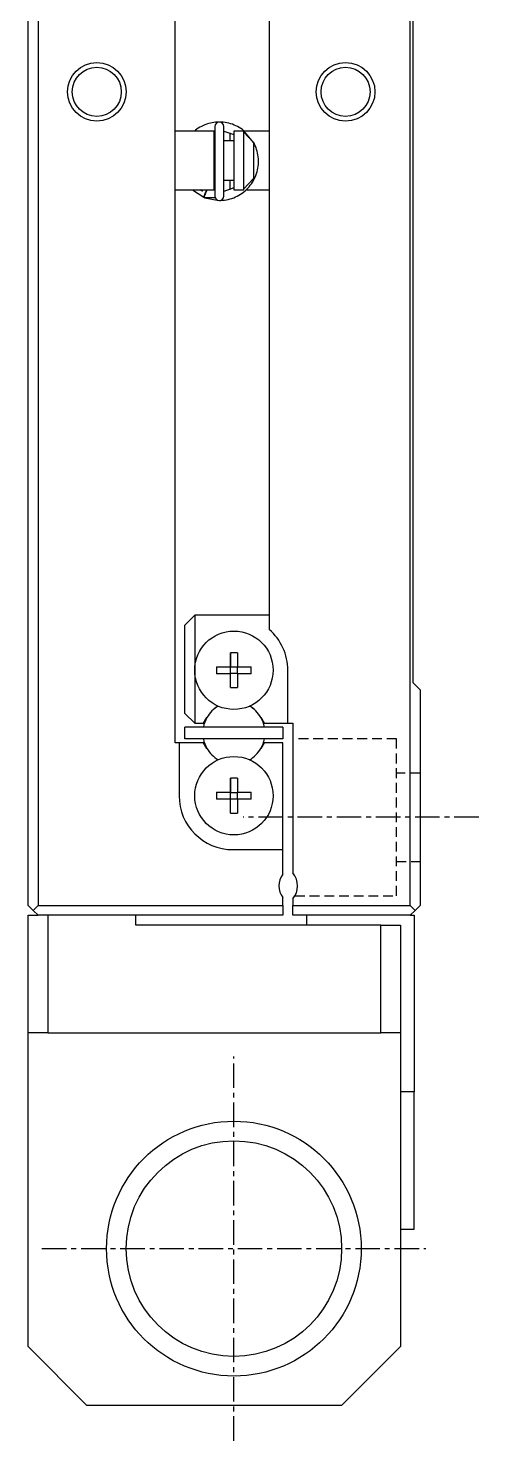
# Model space of a CAD drawing. Extents: x 1584 to 1890, y 19 to 245.
# Drawn here: x 1867.1 to 1890.1, y 100.4 to 172.4 of the extents above; entities that cross this region are included whole.
import ezdxf

# ---------------------------------------------------------------- set-up
doc = ezdxf.new("R2010")
doc.units = 0
doc.linetypes.add('CENTER', pattern=[2, 1.25, -0.25, 0.25, -0.25])
doc.linetypes.add('DASHED', pattern=[0.75, 0.5, -0.25])
doc.layers.get('0').update_dxf_attribs({"linetype": 'CONTINUOUS'})
doc.layers.add('CENTER', color=1, linetype='CENTER')

msp = doc.modelspace()

# ---------------------------------------------------------------- linework, layer by layer
at = {"color": 7, "linetype": 'CONTINUOUS'}
for p, q in [((1867.076, 127.704), (1867.076, 226.704)), ((1867.576, 226.704), (1867.576, 127.704)), ((1886.576, 127.704), (1886.576, 226.704)), ((1874.576, 136.004), (1874.576, 218.404)), ((1886.726, 139.054), (1886.726, 215.354)), ((1879.376, 187.629), (1879.376, 166.779)), ((1876.576, 167.204), (1874.576, 167.204)), ((1876.089, 167.52), (1876.053, 167.506)), ((1876.053, 167.506), (1876.054, 167.505)), ((1876.09, 167.52), (1876.089, 167.52)), ((1876.092, 167.521), (1876.09, 167.52)), ((1876.093, 167.521), (1876.092, 167.521)), ((1876.095, 167.522), (1876.093, 167.521)), ((1876.096, 167.522), (1876.095, 167.522)), ((1876.097, 167.523), (1876.096, 167.522)), ((1876.099, 167.523), (1876.097, 167.523)), ((1876.101, 167.524), (1876.099, 167.523)), ((1876.102, 167.525), (1876.101, 167.524)), ((1876.104, 167.525), (1876.102, 167.525)), ((1876.105, 167.526), (1876.104, 167.525)), ((1876.107, 167.526), (1876.105, 167.526)), ((1876.108, 167.527), (1876.107, 167.526)), ((1876.576, 164.204), (1876.576, 167.204)), ((1876.576, 167.193), (1876.606, 167.198)), ((1876.606, 167.438), (1876.606, 163.888)), ((1877.056, 163.888), (1877.056, 167.438)), ((1877.056, 167.197), (1877.576, 167.023)), ((1878.076, 167.204), (1877.576, 167.204)), ((1877.576, 167.204), (1877.576, 164.204)), ((1878.076, 167.15), (1878.076, 167.204)), ((1878.076, 167.15), (1878.576, 166.621)), ((1878.076, 164.259), (1878.076, 167.15)), ((1878.583, 166.626), (1878.085, 167.22)), ((1879.376, 167.204), (1878.103, 167.204)), ((1876.576, 166.963), (1876.606, 166.837)), ((1876.606, 166.704), (1876.576, 166.704)), ((1877.576, 166.704), (1877.056, 166.704)), ((1877.376, 167.115), (1877.376, 166.704)), ((1878.576, 166.621), (1878.576, 164.788)), ((1878.588, 166.617), (1878.583, 166.626)), ((1879.376, 166.779), (1879.376, 164.629)), ((1876.576, 164.704), (1876.606, 164.704)), ((1876.606, 164.489), (1876.576, 164.364)), ((1877.056, 164.704), (1877.576, 164.704)), ((1877.576, 164.304), (1877.056, 164.129)), ((1877.376, 164.704), (1877.376, 164.204)), ((1878.576, 164.788), (1878.076, 164.259)), ((1878.076, 164.204), (1878.076, 164.259)), ((1879.376, 164.629), (1879.376, 141.784)), ((1874.576, 164.204), (1876.576, 164.204)), ((1875.465, 164.204), (1876.043, 163.826)), ((1875.796, 164.204), (1875.825, 164.19)), ((1875.97, 164.115), (1875.878, 164.201)), ((1876.043, 163.826), (1876.098, 163.803)), ((1876.045, 163.825), (1876.129, 164.078)), ((1876.053, 163.821), (1876.616, 163.822)), ((1876.098, 163.803), (1876.81, 163.664)), ((1876.129, 164.078), (1876.192, 164.204)), ((1877.576, 164.204), (1878.076, 164.204)), ((1878.197, 164.204), (1879.376, 164.204)), ((1875.076, 142.004), (1875.576, 142.504)), ((1875.076, 137.504), (1875.076, 142.004)), ((1879.376, 142.504), (1875.576, 142.504)), ((1875.576, 142.504), (1875.576, 139.704)), ((1877.396, 140.591), (1877.396, 139.884)), ((1877.396, 139.884), (1877.396, 140.591)), ((1877.756, 140.591), (1877.756, 139.884)), ((1876.689, 139.884), (1877.396, 139.884)), ((1877.406, 139.874), (1877.396, 139.884)), ((1877.406, 139.535), (1877.406, 139.874)), ((1877.406, 139.874), (1877.745, 139.874)), ((1877.745, 139.874), (1877.756, 139.884)), ((1877.745, 139.874), (1877.745, 139.535)), ((1877.756, 139.884), (1878.462, 139.884)), ((1875.576, 139.704), (1875.576, 137.004)), ((1877.396, 139.524), (1876.689, 139.524)), ((1877.406, 139.535), (1877.396, 139.524)), ((1877.396, 138.818), (1877.396, 139.524)), ((1877.396, 138.818), (1877.396, 139.524)), ((1877.745, 139.535), (1877.406, 139.535)), ((1877.745, 139.535), (1877.756, 139.524)), ((1878.462, 139.524), (1877.756, 139.524)), ((1877.756, 139.524), (1877.756, 138.818)), ((1880.326, 137.004), (1880.326, 139.704)), ((1887.076, 138.704), (1886.726, 139.054)), ((1887.076, 138.704), (1887.076, 127.704)), ((1875.576, 137.004), (1875.076, 137.504)), ((1875.576, 137.004), (1876.031, 137.004)), ((1876.031, 137.004), (1876.201, 137.298)), ((1878.951, 137.298), (1879.12, 137.004)), ((1879.12, 137.004), (1880.326, 137.004)), ((1880.326, 137.004), (1880.576, 137.004)), ((1880.576, 137.004), (1880.576, 129.366)), ((1880.076, 136.804), (1875.076, 136.804)), ((1875.076, 136.204), (1875.076, 136.804)), ((1880.076, 136.204), (1875.076, 136.204)), ((1880.076, 136.804), (1880.076, 136.204)), ((1874.776, 136.004), (1874.576, 136.004)), ((1876.031, 136.004), (1874.776, 136.004)), ((1874.776, 136.004), (1874.776, 133.304)), ((1876.201, 135.711), (1876.031, 136.004)), ((1879.12, 136.004), (1878.951, 135.711)), ((1880.076, 136.004), (1879.12, 136.004)), ((1880.076, 130.554), (1880.076, 136.004)), ((1877.396, 134.191), (1877.396, 133.484)), ((1877.396, 133.484), (1877.396, 134.191)), ((1877.756, 134.191), (1877.756, 133.484)), ((1876.689, 133.484), (1877.396, 133.484)), ((1877.406, 133.474), (1877.396, 133.484)), ((1877.406, 133.135), (1877.406, 133.474)), ((1877.406, 133.474), (1877.745, 133.474)), ((1877.745, 133.474), (1877.756, 133.484)), ((1877.745, 133.474), (1877.745, 133.135)), ((1877.756, 133.484), (1878.462, 133.484)), ((1877.396, 133.124), (1876.689, 133.124)), ((1877.406, 133.135), (1877.396, 133.124)), ((1877.396, 132.418), (1877.396, 133.124)), ((1877.396, 132.418), (1877.396, 133.124)), ((1877.745, 133.135), (1877.406, 133.135)), ((1877.745, 133.135), (1877.756, 133.124)), ((1878.462, 133.124), (1877.756, 133.124)), ((1877.756, 133.124), (1877.756, 132.418)), ((1877.526, 130.554), (1880.076, 130.554)), ((1880.076, 129.304), (1880.076, 130.554)), ((1867.076, 127.704), (1867.326, 127.454)), ((1867.326, 127.454), (1867.576, 127.704)), ((1867.576, 127.704), (1880.076, 127.704)), ((1880.076, 127.704), (1880.076, 128.104)), ((1880.076, 127.704), (1880.076, 127.204)), ((1880.576, 128.043), (1880.576, 127.704)), ((1880.576, 127.204), (1880.576, 127.704)), ((1880.576, 127.704), (1886.576, 127.704)), ((1886.576, 127.704), (1886.826, 127.454)), ((1886.826, 127.454), (1887.076, 127.704)), ((1867.076, 127.204), (1867.576, 127.204)), ((1867.076, 121.204), (1867.076, 127.204)), ((1867.576, 127.204), (1867.326, 127.454)), ((1880.076, 127.204), (1867.576, 127.204)), ((1868.076, 127.204), (1868.076, 121.204)), ((1872.576, 126.704), (1872.576, 127.204)), ((1886.576, 127.204), (1880.576, 127.204)), ((1881.276, 127.204), (1881.276, 126.704)), ((1886.826, 127.454), (1886.576, 127.204)), ((1886.576, 127.204), (1886.776, 127.204)), ((1886.776, 127.204), (1886.776, 118.204)), ((1885.076, 126.704), (1872.576, 126.704)), ((1885.076, 126.704), (1886.076, 126.704)), ((1885.076, 121.204), (1885.076, 126.704)), ((1886.076, 126.704), (1886.076, 121.204)), ((1867.076, 105.204), (1867.076, 121.204)), ((1868.076, 121.204), (1867.076, 121.204)), ((1868.076, 121.204), (1885.076, 121.204)), ((1886.076, 121.204), (1885.076, 121.204)), ((1886.076, 121.204), (1886.076, 105.204)), ((1886.776, 118.204), (1886.076, 118.204)), ((1886.776, 111.204), (1886.776, 118.204)), ((1886.076, 111.204), (1886.776, 111.204)), ((1867.076, 105.204), (1870.076, 102.204)), ((1883.076, 102.204), (1886.076, 105.204)), ((1883.076, 102.204), (1870.076, 102.204))]:
    msp.add_line(p, q, dxfattribs=at)
at = {"color": 3, "linetype": 'DASHED'}
for p, q in [((1885.876, 136.204), (1880.576, 136.204)), ((1885.876, 128.204), (1885.876, 136.204)), ((1887.076, 134.454), (1885.876, 134.454)), ((1885.876, 129.954), (1887.076, 129.954)), ((1880.692, 128.204), (1885.876, 128.204))]:
    msp.add_line(p, q, dxfattribs=at)
at = {"color": 7, "linetype": 'CONTINUOUS'}
for points in [[(1876.805, 167.662), (1876.739, 167.661), (1876.643, 167.654), (1876.556, 167.644), (1876.471, 167.63), (1876.386, 167.612), (1876.302, 167.591), (1876.22, 167.567), (1876.141, 167.54), (1876.064, 167.509), (1875.989, 167.476), (1875.916, 167.441), (1875.835, 167.397), (1875.758, 167.35), (1875.683, 167.3), (1875.611, 167.248), (1875.557, 167.205)], [(1878.085, 167.22), (1878.013, 167.276), (1877.933, 167.331), (1877.851, 167.382), (1877.767, 167.43), (1877.68, 167.473), (1877.592, 167.512), (1877.501, 167.547), (1877.409, 167.577), (1877.316, 167.603), (1877.221, 167.624), (1877.126, 167.64), (1877.029, 167.652), (1876.933, 167.66), (1876.856, 167.662)], [(1876.857, 163.664), (1876.906, 163.666), (1877.003, 163.671), (1877.099, 163.682), (1877.195, 163.697), (1877.289, 163.717), (1877.383, 163.742), (1877.475, 163.771), (1877.566, 163.805), (1877.656, 163.842), (1877.743, 163.884), (1877.828, 163.931), (1877.911, 163.981), (1877.991, 164.035), (1878.069, 164.093), (1878.143, 164.155), (1878.215, 164.22), (1878.283, 164.289), (1878.348, 164.361), (1878.409, 164.436), (1878.466, 164.514), (1878.52, 164.595), (1878.57, 164.678), (1878.616, 164.763), (1878.658, 164.851), (1878.695, 164.94), (1878.728, 165.031), (1878.756, 165.124), (1878.78, 165.218), (1878.799, 165.313), (1878.814, 165.408), (1878.824, 165.505), (1878.829, 165.601), (1878.83, 165.698), (1878.826, 165.795), (1878.817, 165.892), (1878.804, 165.987), (1878.786, 166.083), (1878.763, 166.177), (1878.736, 166.27), (1878.704, 166.361), (1878.668, 166.451), (1878.628, 166.539), (1878.588, 166.617)]]:
    msp.add_lwpolyline(points, dxfattribs=at)
for points in [[(1876.05, 167.506, 0), (1876.05, 167.506, 0), (1876.05, 167.506, 0), (1876.05, 167.506, 0), (1876.05, 167.506, 0), (1876.05, 167.506, 0), (1876.05, 167.506, 0), (1876.05, 167.506, 0), (1876.05, 167.506, 0), (1876.05, 167.506, 0), (1876.05, 167.506, 0), (1876.05, 167.506, 0), (1876.05, 167.506, 0), (1876.05, 167.506, 0), (1876.05, 167.506, 0), (1876.05, 167.506, 0), (1876.05, 167.506, 0), (1876.05, 167.506, 0), (1876.05, 167.506, 0), (1876.05, 167.506, 0), (1876.05, 167.506, 0), (1876.05, 167.506, 0), (1876.05, 167.506, 0), (1876.05, 167.506, 0), (1876.05, 167.506, 0), (1876.05, 167.506, 0), (1876.05, 167.506, 0), (1876.05, 167.506, 0), (1876.05, 167.506, 0), (1876.05, 167.506, 0), (1876.05, 167.506, 0), (1876.05, 167.506, 0), (1876.05, 167.506, 0), (1876.05, 167.506, 0), (1876.05, 167.506, 0), (1876.05, 167.506, 0), (1876.05, 167.506, 0), (1876.05, 167.506, 0), (1876.05, 167.506, 0), (1876.05, 167.506, 0), (1876.05, 167.506, 0), (1876.05, 167.506, 0), (1876.05, 167.506, 0), (1876.05, 167.506, 0), (1876.05, 167.506, 0), (1876.05, 167.506, 0), (1876.05, 167.506, 0), (1876.05, 167.506, 0), (1876.05, 167.506, 0), (1876.05, 167.506, 0), (1876.05, 167.506, 0), (1876.05, 167.506, 0), (1876.05, 167.506, 0), (1876.05, 167.506, 0), (1876.05, 167.506, 0), (1876.05, 167.506, 0), (1876.05, 167.506, 0), (1876.05, 167.506, 0), (1876.05, 167.506, 0), (1876.05, 167.506, 0), (1876.05, 167.506, 0), (1876.05, 167.506, 0), (1876.05, 167.506, 0), (1876.05, 167.506, 0), (1876.05, 167.506, 0), (1876.05, 167.506, 0), (1876.05, 167.506, 0), (1876.05, 167.506, 0), (1876.05, 167.506, 0), (1876.05, 167.506, 0), (1876.05, 167.506, 0), (1876.05, 167.506, 0), (1876.05, 167.506, 0), (1876.05, 167.506, 0), (1876.05, 167.506, 0), (1876.05, 167.506, 0), (1876.05, 167.506, 0), (1876.05, 167.506, 0), (1876.05, 167.506, 0), (1876.05, 167.506, 0), (1876.05, 167.506, 0), (1876.05, 167.506, 0), (1876.05, 167.506, 0), (1876.05, 167.506, 0), (1876.05, 167.506, 0), (1876.05, 167.506, 0), (1876.05, 167.506, 0), (1876.05, 167.506, 0), (1876.05, 167.506, 0), (1876.05, 167.506, 0), (1876.05, 167.506, 0), (1876.05, 167.506, 0), (1876.05, 167.506, 0), (1876.05, 167.506, 0), (1876.05, 167.506, 0), (1876.05, 167.506, 0), (1876.05, 167.506, 0), (1876.05, 167.506, 0), (1876.05, 167.506, 0), (1876.05, 167.506, 0), (1876.05, 167.506, 0), (1876.05, 167.506, 0), (1876.05, 167.506, 0), (1876.05, 167.506, 0), (1876.05, 167.506, 0), (1876.05, 167.506, 0), (1876.05, 167.506, 0), (1876.05, 167.506, 0), (1876.05, 167.506, 0), (1876.05, 167.506, 0), (1876.05, 167.506, 0), (1876.05, 167.506, 0), (1876.05, 167.506, 0), (1876.05, 167.506, 0), (1876.05, 167.506, 0), (1876.05, 167.506, 0), (1876.05, 167.506, 0), (1876.05, 167.506, 0), (1876.05, 167.506, 0), (1876.05, 167.506, 0), (1876.05, 167.506, 0), (1876.05, 167.506, 0), (1876.05, 167.506, 0), (1876.05, 167.506, 0), (1876.05, 167.506, 0), (1876.05, 167.506, 0), (1876.05, 167.506, 0), (1876.05, 167.506, 0), (1876.05, 167.506, 0)], [(1876.13, 164.064, 0), (1876.13, 164.062, 0), (1876.13, 164.06, 0), (1876.13, 164.057, 0), (1876.13, 164.055, 0), (1876.13, 164.053, 0), (1876.13, 164.05, 0), (1876.13, 164.048, 0), (1876.13, 164.046, 0), (1876.12, 164.043, 0), (1876.12, 164.041, 0), (1876.12, 164.039, 0), (1876.12, 164.036, 0), (1876.12, 164.034, 0), (1876.12, 164.032, 0), (1876.12, 164.029, 0), (1876.12, 164.027, 0), (1876.12, 164.025, 0), (1876.12, 164.022, 0), (1876.11, 164.02, 0), (1876.11, 164.017, 0), (1876.11, 164.015, 0), (1876.11, 164.013, 0), (1876.11, 164.01, 0), (1876.11, 164.008, 0), (1876.11, 164.006, 0), (1876.11, 164.003, 0), (1876.11, 164.001, 0), (1876.11, 163.999, 0), (1876.11, 163.996, 0), (1876.1, 163.994, 0), (1876.1, 163.992, 0), (1876.1, 163.989, 0), (1876.1, 163.987, 0), (1876.1, 163.985, 0), (1876.1, 163.982, 0), (1876.1, 163.98, 0), (1876.1, 163.978, 0), (1876.1, 163.976, 0), (1876.1, 163.973, 0), (1876.1, 163.971, 0), (1876.09, 163.969, 0), (1876.09, 163.966, 0), (1876.09, 163.964, 0), (1876.09, 163.962, 0), (1876.09, 163.96, 0), (1876.09, 163.958, 0), (1876.09, 163.955, 0), (1876.09, 163.953, 0), (1876.09, 163.951, 0), (1876.09, 163.949, 0), (1876.09, 163.947, 0), (1876.09, 163.944, 0), (1876.08, 163.942, 0), (1876.08, 163.94, 0), (1876.08, 163.938, 0), (1876.08, 163.936, 0), (1876.08, 163.934, 0), (1876.08, 163.932, 0), (1876.08, 163.93, 0), (1876.08, 163.928, 0), (1876.08, 163.925, 0), (1876.08, 163.923, 0), (1876.08, 163.921, 0), (1876.08, 163.919, 0), (1876.08, 163.917, 0), (1876.07, 163.915, 0), (1876.07, 163.913, 0), (1876.07, 163.911, 0), (1876.07, 163.909, 0), (1876.07, 163.908, 0), (1876.07, 163.906, 0), (1876.07, 163.904, 0), (1876.07, 163.902, 0), (1876.07, 163.9, 0), (1876.07, 163.898, 0), (1876.07, 163.896, 0), (1876.07, 163.895, 0), (1876.07, 163.893, 0), (1876.07, 163.891, 0), (1876.07, 163.889, 0), (1876.07, 163.887, 0), (1876.06, 163.886, 0), (1876.06, 163.884, 0), (1876.06, 163.882, 0), (1876.06, 163.881, 0), (1876.06, 163.879, 0), (1876.06, 163.877, 0), (1876.06, 163.876, 0), (1876.06, 163.874, 0), (1876.06, 163.873, 0), (1876.06, 163.871, 0), (1876.06, 163.87, 0), (1876.06, 163.868, 0), (1876.06, 163.867, 0), (1876.06, 163.865, 0), (1876.06, 163.864, 0), (1876.06, 163.862, 0), (1876.06, 163.861, 0), (1876.06, 163.859, 0), (1876.06, 163.858, 0), (1876.06, 163.857, 0), (1876.06, 163.855, 0), (1876.06, 163.854, 0), (1876.06, 163.853, 0), (1876.05, 163.852, 0), (1876.05, 163.85, 0), (1876.05, 163.849, 0), (1876.05, 163.848, 0), (1876.05, 163.847, 0), (1876.05, 163.846, 0), (1876.05, 163.845, 0), (1876.05, 163.843, 0), (1876.05, 163.842, 0), (1876.05, 163.841, 0), (1876.05, 163.84, 0), (1876.05, 163.839, 0), (1876.05, 163.838, 0), (1876.05, 163.837, 0), (1876.05, 163.837, 0), (1876.05, 163.836, 0), (1876.05, 163.835, 0), (1876.05, 163.834, 0), (1876.05, 163.833, 0), (1876.05, 163.832, 0), (1876.05, 163.832, 0), (1876.05, 163.831, 0), (1876.05, 163.83, 0), (1876.05, 163.829, 0)], [(1876.05, 163.829, 0), (1876.05, 163.829, 0), (1876.05, 163.829, 0), (1876.05, 163.829, 0), (1876.05, 163.829, 0), (1876.05, 163.829, 0), (1876.05, 163.829, 0), (1876.05, 163.829, 0), (1876.05, 163.828, 0), (1876.05, 163.828, 0), (1876.05, 163.828, 0), (1876.05, 163.828, 0), (1876.05, 163.828, 0), (1876.05, 163.828, 0), (1876.05, 163.828, 0), (1876.05, 163.828, 0), (1876.05, 163.827, 0), (1876.05, 163.827, 0), (1876.05, 163.827, 0), (1876.05, 163.827, 0), (1876.05, 163.827, 0), (1876.05, 163.827, 0), (1876.05, 163.827, 0), (1876.05, 163.827, 0), (1876.05, 163.827, 0), (1876.05, 163.826, 0), (1876.05, 163.826, 0), (1876.05, 163.826, 0), (1876.05, 163.826, 0), (1876.05, 163.826, 0), (1876.05, 163.826, 0), (1876.05, 163.826, 0), (1876.05, 163.826, 0), (1876.05, 163.826, 0), (1876.05, 163.826, 0), (1876.05, 163.825, 0), (1876.05, 163.825, 0), (1876.05, 163.825, 0), (1876.05, 163.825, 0), (1876.05, 163.825, 0), (1876.05, 163.825, 0), (1876.05, 163.825, 0), (1876.05, 163.825, 0), (1876.05, 163.825, 0), (1876.05, 163.825, 0), (1876.05, 163.824, 0), (1876.05, 163.824, 0), (1876.05, 163.824, 0), (1876.05, 163.824, 0), (1876.05, 163.824, 0), (1876.05, 163.824, 0), (1876.05, 163.824, 0), (1876.05, 163.824, 0), (1876.05, 163.824, 0), (1876.05, 163.824, 0), (1876.05, 163.824, 0), (1876.05, 163.824, 0), (1876.05, 163.824, 0), (1876.05, 163.823, 0), (1876.05, 163.823, 0), (1876.05, 163.823, 0), (1876.05, 163.823, 0), (1876.05, 163.823, 0), (1876.05, 163.823, 0), (1876.05, 163.823, 0), (1876.05, 163.823, 0), (1876.05, 163.823, 0), (1876.05, 163.823, 0), (1876.05, 163.823, 0), (1876.05, 163.823, 0), (1876.05, 163.823, 0), (1876.05, 163.823, 0), (1876.05, 163.823, 0), (1876.05, 163.822, 0), (1876.05, 163.822, 0), (1876.05, 163.822, 0), (1876.05, 163.822, 0), (1876.05, 163.822, 0), (1876.05, 163.822, 0), (1876.05, 163.822, 0), (1876.05, 163.822, 0), (1876.05, 163.822, 0), (1876.05, 163.822, 0), (1876.05, 163.822, 0), (1876.05, 163.822, 0), (1876.05, 163.822, 0), (1876.05, 163.822, 0), (1876.05, 163.822, 0), (1876.05, 163.822, 0), (1876.05, 163.822, 0), (1876.05, 163.822, 0), (1876.05, 163.822, 0), (1876.05, 163.822, 0), (1876.05, 163.821, 0), (1876.05, 163.821, 0), (1876.05, 163.821, 0), (1876.05, 163.821, 0), (1876.05, 163.821, 0), (1876.05, 163.821, 0), (1876.05, 163.821, 0), (1876.05, 163.821, 0), (1876.05, 163.821, 0), (1876.05, 163.821, 0), (1876.05, 163.821, 0), (1876.05, 163.821, 0), (1876.05, 163.821, 0), (1876.05, 163.821, 0), (1876.05, 163.821, 0), (1876.05, 163.821, 0), (1876.05, 163.821, 0), (1876.05, 163.821, 0), (1876.05, 163.821, 0), (1876.05, 163.821, 0), (1876.05, 163.821, 0), (1876.05, 163.821, 0), (1876.05, 163.821, 0), (1876.05, 163.821, 0), (1876.05, 163.821, 0), (1876.05, 163.821, 0), (1876.05, 163.821, 0), (1876.05, 163.821, 0), (1876.05, 163.821, 0), (1876.05, 163.821, 0), (1876.05, 163.821, 0), (1876.05, 163.821, 0), (1876.05, 163.821, 0), (1876.05, 163.821, 0), (1876.05, 163.821, 0), (1876.05, 163.821, 0)], [(1876.14, 164.085, 0), (1876.14, 164.085, 0), (1876.14, 164.085, 0), (1876.14, 164.085, 0), (1876.14, 164.084, 0), (1876.14, 164.084, 0), (1876.14, 164.084, 0), (1876.14, 164.084, 0), (1876.14, 164.084, 0), (1876.14, 164.084, 0), (1876.14, 164.083, 0), (1876.14, 164.083, 0), (1876.14, 164.083, 0), (1876.14, 164.083, 0), (1876.14, 164.083, 0), (1876.14, 164.083, 0), (1876.14, 164.083, 0), (1876.14, 164.082, 0), (1876.14, 164.082, 0), (1876.14, 164.082, 0), (1876.14, 164.082, 0), (1876.14, 164.082, 0), (1876.14, 164.082, 0), (1876.14, 164.081, 0), (1876.14, 164.081, 0), (1876.14, 164.081, 0), (1876.14, 164.081, 0), (1876.14, 164.081, 0), (1876.14, 164.081, 0), (1876.14, 164.08, 0), (1876.14, 164.08, 0), (1876.14, 164.08, 0), (1876.14, 164.08, 0), (1876.14, 164.08, 0), (1876.14, 164.08, 0), (1876.14, 164.08, 0), (1876.14, 164.079, 0), (1876.14, 164.079, 0), (1876.14, 164.079, 0), (1876.14, 164.079, 0), (1876.14, 164.079, 0), (1876.14, 164.079, 0), (1876.14, 164.078, 0), (1876.14, 164.078, 0), (1876.14, 164.078, 0), (1876.14, 164.078, 0), (1876.14, 164.078, 0), (1876.14, 164.078, 0), (1876.14, 164.077, 0), (1876.14, 164.077, 0), (1876.14, 164.077, 0), (1876.14, 164.077, 0), (1876.14, 164.077, 0), (1876.14, 164.077, 0), (1876.14, 164.076, 0), (1876.14, 164.076, 0), (1876.14, 164.076, 0), (1876.14, 164.076, 0), (1876.14, 164.076, 0), (1876.14, 164.076, 0), (1876.14, 164.075, 0), (1876.14, 164.075, 0), (1876.14, 164.075, 0), (1876.14, 164.075, 0), (1876.14, 164.075, 0), (1876.14, 164.075, 0), (1876.14, 164.075, 0), (1876.14, 164.074, 0), (1876.14, 164.074, 0), (1876.14, 164.074, 0), (1876.14, 164.074, 0), (1876.14, 164.074, 0), (1876.14, 164.074, 0), (1876.14, 164.073, 0), (1876.14, 164.073, 0), (1876.14, 164.073, 0), (1876.14, 164.073, 0), (1876.14, 164.073, 0), (1876.14, 164.073, 0), (1876.14, 164.072, 0), (1876.14, 164.072, 0), (1876.14, 164.072, 0), (1876.14, 164.072, 0), (1876.14, 164.072, 0), (1876.14, 164.072, 0), (1876.14, 164.071, 0), (1876.14, 164.071, 0), (1876.14, 164.071, 0), (1876.14, 164.071, 0), (1876.14, 164.071, 0), (1876.14, 164.071, 0), (1876.14, 164.07, 0), (1876.14, 164.07, 0), (1876.14, 164.07, 0), (1876.14, 164.07, 0), (1876.14, 164.07, 0), (1876.14, 164.07, 0), (1876.14, 164.07, 0), (1876.14, 164.069, 0), (1876.14, 164.069, 0), (1876.14, 164.069, 0), (1876.14, 164.069, 0), (1876.14, 164.069, 0), (1876.14, 164.069, 0), (1876.14, 164.068, 0), (1876.14, 164.068, 0), (1876.14, 164.068, 0), (1876.14, 164.068, 0), (1876.14, 164.068, 0), (1876.14, 164.068, 0), (1876.14, 164.067, 0), (1876.14, 164.067, 0), (1876.14, 164.067, 0), (1876.14, 164.067, 0), (1876.13, 164.067, 0), (1876.13, 164.067, 0), (1876.13, 164.066, 0), (1876.13, 164.066, 0), (1876.13, 164.066, 0), (1876.13, 164.066, 0), (1876.13, 164.066, 0), (1876.13, 164.066, 0), (1876.13, 164.065, 0), (1876.13, 164.065, 0), (1876.13, 164.065, 0), (1876.13, 164.065, 0), (1876.13, 164.065, 0), (1876.13, 164.065, 0), (1876.13, 164.064, 0)], [(1876.2, 164.204, 0), (1876.2, 164.204, 0), (1876.2, 164.203, 0), (1876.2, 164.203, 0), (1876.2, 164.202, 0), (1876.2, 164.201, 0), (1876.2, 164.201, 0), (1876.2, 164.2, 0), (1876.2, 164.199, 0), (1876.2, 164.199, 0), (1876.2, 164.198, 0), (1876.2, 164.197, 0), (1876.2, 164.196, 0), (1876.2, 164.196, 0), (1876.2, 164.195, 0), (1876.2, 164.194, 0), (1876.2, 164.194, 0), (1876.2, 164.193, 0), (1876.2, 164.192, 0), (1876.2, 164.191, 0), (1876.19, 164.191, 0), (1876.19, 164.19, 0), (1876.19, 164.189, 0), (1876.19, 164.188, 0), (1876.19, 164.188, 0), (1876.19, 164.187, 0), (1876.19, 164.186, 0), (1876.19, 164.185, 0), (1876.19, 164.185, 0), (1876.19, 164.184, 0), (1876.19, 164.183, 0), (1876.19, 164.182, 0), (1876.19, 164.181, 0), (1876.19, 164.181, 0), (1876.19, 164.18, 0), (1876.19, 164.179, 0), (1876.19, 164.178, 0), (1876.19, 164.177, 0), (1876.19, 164.176, 0), (1876.19, 164.176, 0), (1876.19, 164.175, 0), (1876.19, 164.174, 0), (1876.19, 164.173, 0), (1876.18, 164.172, 0), (1876.18, 164.171, 0), (1876.18, 164.171, 0), (1876.18, 164.17, 0), (1876.18, 164.169, 0), (1876.18, 164.168, 0), (1876.18, 164.167, 0), (1876.18, 164.166, 0), (1876.18, 164.165, 0), (1876.18, 164.164, 0), (1876.18, 164.163, 0), (1876.18, 164.162, 0), (1876.18, 164.162, 0), (1876.18, 164.161, 0), (1876.18, 164.16, 0), (1876.18, 164.159, 0), (1876.18, 164.158, 0), (1876.18, 164.157, 0), (1876.18, 164.156, 0), (1876.18, 164.155, 0), (1876.18, 164.154, 0), (1876.18, 164.153, 0), (1876.17, 164.152, 0), (1876.17, 164.151, 0), (1876.17, 164.15, 0), (1876.17, 164.149, 0), (1876.17, 164.148, 0), (1876.17, 164.147, 0), (1876.17, 164.146, 0), (1876.17, 164.145, 0), (1876.17, 164.144, 0), (1876.17, 164.143, 0), (1876.17, 164.142, 0), (1876.17, 164.141, 0), (1876.17, 164.14, 0), (1876.17, 164.139, 0), (1876.17, 164.138, 0), (1876.17, 164.137, 0), (1876.17, 164.136, 0), (1876.17, 164.135, 0), (1876.17, 164.134, 0), (1876.17, 164.133, 0), (1876.16, 164.132, 0), (1876.16, 164.131, 0), (1876.16, 164.13, 0), (1876.16, 164.129, 0), (1876.16, 164.128, 0), (1876.16, 164.127, 0), (1876.16, 164.126, 0), (1876.16, 164.125, 0), (1876.16, 164.124, 0), (1876.16, 164.123, 0), (1876.16, 164.122, 0), (1876.16, 164.121, 0), (1876.16, 164.12, 0), (1876.16, 164.119, 0), (1876.16, 164.117, 0), (1876.16, 164.116, 0), (1876.16, 164.115, 0), (1876.16, 164.114, 0), (1876.16, 164.113, 0), (1876.16, 164.112, 0), (1876.15, 164.111, 0), (1876.15, 164.11, 0), (1876.15, 164.109, 0), (1876.15, 164.108, 0), (1876.15, 164.107, 0), (1876.15, 164.105, 0), (1876.15, 164.104, 0), (1876.15, 164.103, 0), (1876.15, 164.102, 0), (1876.15, 164.101, 0), (1876.15, 164.1, 0), (1876.15, 164.099, 0), (1876.15, 164.098, 0), (1876.15, 164.096, 0), (1876.15, 164.095, 0), (1876.15, 164.094, 0), (1876.15, 164.093, 0), (1876.15, 164.092, 0), (1876.15, 164.091, 0), (1876.15, 164.09, 0), (1876.14, 164.089, 0), (1876.14, 164.087, 0), (1876.14, 164.086, 0), (1876.14, 164.085, 0)], [(1877.76, 140.591, 0), (1877.75, 140.591, 0), (1877.75, 140.591, 0), (1877.75, 140.591, 0), (1877.74, 140.591, 0), (1877.74, 140.591, 0), (1877.74, 140.591, 0), (1877.74, 140.591, 0), (1877.73, 140.591, 0), (1877.73, 140.591, 0), (1877.73, 140.591, 0), (1877.72, 140.592, 0), (1877.72, 140.592, 0), (1877.72, 140.592, 0), (1877.72, 140.592, 0), (1877.71, 140.592, 0), (1877.71, 140.592, 0), (1877.71, 140.592, 0), (1877.71, 140.592, 0), (1877.7, 140.592, 0), (1877.7, 140.592, 0), (1877.7, 140.592, 0), (1877.69, 140.592, 0), (1877.69, 140.592, 0), (1877.69, 140.592, 0), (1877.69, 140.592, 0), (1877.68, 140.592, 0), (1877.68, 140.592, 0), (1877.68, 140.592, 0), (1877.67, 140.592, 0), (1877.67, 140.592, 0), (1877.67, 140.592, 0), (1877.67, 140.592, 0), (1877.66, 140.593, 0), (1877.66, 140.593, 0), (1877.66, 140.593, 0), (1877.65, 140.593, 0), (1877.65, 140.593, 0), (1877.65, 140.593, 0), (1877.65, 140.593, 0), (1877.64, 140.593, 0), (1877.64, 140.593, 0), (1877.64, 140.593, 0), (1877.63, 140.593, 0), (1877.63, 140.593, 0), (1877.63, 140.593, 0), (1877.63, 140.593, 0), (1877.62, 140.593, 0), (1877.62, 140.593, 0), (1877.62, 140.593, 0), (1877.62, 140.593, 0), (1877.61, 140.593, 0), (1877.61, 140.593, 0), (1877.61, 140.593, 0), (1877.6, 140.593, 0), (1877.6, 140.593, 0), (1877.6, 140.593, 0), (1877.6, 140.593, 0), (1877.59, 140.593, 0), (1877.59, 140.593, 0), (1877.59, 140.593, 0), (1877.58, 140.593, 0), (1877.58, 140.593, 0), (1877.58, 140.593, 0), (1877.58, 140.593, 0), (1877.57, 140.593, 0), (1877.57, 140.593, 0), (1877.57, 140.593, 0), (1877.56, 140.593, 0), (1877.56, 140.593, 0), (1877.56, 140.593, 0), (1877.56, 140.593, 0), (1877.55, 140.593, 0), (1877.55, 140.593, 0), (1877.55, 140.593, 0), (1877.54, 140.593, 0), (1877.54, 140.593, 0), (1877.54, 140.593, 0), (1877.54, 140.593, 0), (1877.53, 140.593, 0), (1877.53, 140.593, 0), (1877.53, 140.593, 0), (1877.53, 140.593, 0), (1877.52, 140.593, 0), (1877.52, 140.593, 0), (1877.52, 140.593, 0), (1877.51, 140.593, 0), (1877.51, 140.593, 0), (1877.51, 140.593, 0), (1877.51, 140.593, 0), (1877.5, 140.593, 0), (1877.5, 140.593, 0), (1877.5, 140.593, 0), (1877.49, 140.593, 0), (1877.49, 140.593, 0), (1877.49, 140.593, 0), (1877.49, 140.592, 0), (1877.48, 140.592, 0), (1877.48, 140.592, 0), (1877.48, 140.592, 0), (1877.47, 140.592, 0), (1877.47, 140.592, 0), (1877.47, 140.592, 0), (1877.47, 140.592, 0), (1877.46, 140.592, 0), (1877.46, 140.592, 0), (1877.46, 140.592, 0), (1877.45, 140.592, 0), (1877.45, 140.592, 0), (1877.45, 140.592, 0), (1877.45, 140.592, 0), (1877.44, 140.592, 0), (1877.44, 140.592, 0), (1877.44, 140.592, 0), (1877.44, 140.592, 0), (1877.43, 140.592, 0), (1877.43, 140.592, 0), (1877.43, 140.592, 0), (1877.42, 140.591, 0), (1877.42, 140.591, 0), (1877.42, 140.591, 0), (1877.42, 140.591, 0), (1877.41, 140.591, 0), (1877.41, 140.591, 0), (1877.41, 140.591, 0), (1877.4, 140.591, 0), (1877.4, 140.591, 0), (1877.4, 140.591, 0), (1877.4, 140.591, 0)], [(1876.69, 139.884, 0), (1876.69, 139.882, 0), (1876.69, 139.879, 0), (1876.69, 139.876, 0), (1876.69, 139.873, 0), (1876.69, 139.87, 0), (1876.69, 139.868, 0), (1876.69, 139.865, 0), (1876.69, 139.862, 0), (1876.69, 139.859, 0), (1876.69, 139.856, 0), (1876.69, 139.854, 0), (1876.69, 139.851, 0), (1876.69, 139.848, 0), (1876.69, 139.845, 0), (1876.69, 139.842, 0), (1876.69, 139.839, 0), (1876.69, 139.837, 0), (1876.69, 139.834, 0), (1876.69, 139.831, 0), (1876.69, 139.828, 0), (1876.69, 139.825, 0), (1876.69, 139.823, 0), (1876.69, 139.82, 0), (1876.69, 139.817, 0), (1876.69, 139.814, 0), (1876.69, 139.811, 0), (1876.69, 139.809, 0), (1876.69, 139.806, 0), (1876.69, 139.803, 0), (1876.69, 139.8, 0), (1876.69, 139.797, 0), (1876.69, 139.794, 0), (1876.69, 139.792, 0), (1876.69, 139.789, 0), (1876.69, 139.786, 0), (1876.69, 139.783, 0), (1876.69, 139.78, 0), (1876.69, 139.778, 0), (1876.69, 139.775, 0), (1876.69, 139.772, 0), (1876.69, 139.769, 0), (1876.69, 139.766, 0), (1876.69, 139.764, 0), (1876.69, 139.761, 0), (1876.69, 139.758, 0), (1876.69, 139.755, 0), (1876.69, 139.752, 0), (1876.69, 139.749, 0), (1876.69, 139.747, 0), (1876.69, 139.744, 0), (1876.69, 139.741, 0), (1876.69, 139.738, 0), (1876.69, 139.735, 0), (1876.69, 139.733, 0), (1876.69, 139.73, 0), (1876.69, 139.727, 0), (1876.69, 139.724, 0), (1876.69, 139.721, 0), (1876.69, 139.719, 0), (1876.69, 139.716, 0), (1876.69, 139.713, 0), (1876.69, 139.71, 0), (1876.69, 139.707, 0), (1876.69, 139.704, 0), (1876.69, 139.702, 0), (1876.69, 139.699, 0), (1876.69, 139.696, 0), (1876.69, 139.693, 0), (1876.69, 139.69, 0), (1876.69, 139.688, 0), (1876.69, 139.685, 0), (1876.69, 139.682, 0), (1876.69, 139.679, 0), (1876.69, 139.676, 0), (1876.69, 139.673, 0), (1876.69, 139.671, 0), (1876.69, 139.668, 0), (1876.69, 139.665, 0), (1876.69, 139.662, 0), (1876.69, 139.659, 0), (1876.69, 139.657, 0), (1876.69, 139.654, 0), (1876.69, 139.651, 0), (1876.69, 139.648, 0), (1876.69, 139.645, 0), (1876.69, 139.643, 0), (1876.69, 139.64, 0), (1876.69, 139.637, 0), (1876.69, 139.634, 0), (1876.69, 139.631, 0), (1876.69, 139.628, 0), (1876.69, 139.626, 0), (1876.69, 139.623, 0), (1876.69, 139.62, 0), (1876.69, 139.617, 0), (1876.69, 139.614, 0), (1876.69, 139.612, 0), (1876.69, 139.609, 0), (1876.69, 139.606, 0), (1876.69, 139.603, 0), (1876.69, 139.6, 0), (1876.69, 139.598, 0), (1876.69, 139.595, 0), (1876.69, 139.592, 0), (1876.69, 139.589, 0), (1876.69, 139.586, 0), (1876.69, 139.583, 0), (1876.69, 139.581, 0), (1876.69, 139.578, 0), (1876.69, 139.575, 0), (1876.69, 139.572, 0), (1876.69, 139.569, 0), (1876.69, 139.567, 0), (1876.69, 139.564, 0), (1876.69, 139.561, 0), (1876.69, 139.558, 0), (1876.69, 139.555, 0), (1876.69, 139.553, 0), (1876.69, 139.55, 0), (1876.69, 139.547, 0), (1876.69, 139.544, 0), (1876.69, 139.541, 0), (1876.69, 139.538, 0), (1876.69, 139.536, 0), (1876.69, 139.533, 0), (1876.69, 139.53, 0), (1876.69, 139.527, 0), (1876.69, 139.524, 0)], [(1878.46, 139.524, 0), (1878.46, 139.527, 0), (1878.46, 139.53, 0), (1878.46, 139.533, 0), (1878.46, 139.536, 0), (1878.46, 139.538, 0), (1878.46, 139.541, 0), (1878.46, 139.544, 0), (1878.46, 139.547, 0), (1878.46, 139.55, 0), (1878.46, 139.553, 0), (1878.46, 139.555, 0), (1878.46, 139.558, 0), (1878.46, 139.561, 0), (1878.46, 139.564, 0), (1878.46, 139.567, 0), (1878.46, 139.569, 0), (1878.46, 139.572, 0), (1878.46, 139.575, 0), (1878.46, 139.578, 0), (1878.46, 139.581, 0), (1878.46, 139.583, 0), (1878.46, 139.586, 0), (1878.46, 139.589, 0), (1878.46, 139.592, 0), (1878.46, 139.595, 0), (1878.46, 139.598, 0), (1878.46, 139.6, 0), (1878.46, 139.603, 0), (1878.46, 139.606, 0), (1878.46, 139.609, 0), (1878.46, 139.612, 0), (1878.46, 139.614, 0), (1878.46, 139.617, 0), (1878.46, 139.62, 0), (1878.46, 139.623, 0), (1878.46, 139.626, 0), (1878.46, 139.628, 0), (1878.46, 139.631, 0), (1878.46, 139.634, 0), (1878.46, 139.637, 0), (1878.46, 139.64, 0), (1878.46, 139.643, 0), (1878.46, 139.645, 0), (1878.46, 139.648, 0), (1878.46, 139.651, 0), (1878.46, 139.654, 0), (1878.46, 139.657, 0), (1878.46, 139.659, 0), (1878.46, 139.662, 0), (1878.46, 139.665, 0), (1878.46, 139.668, 0), (1878.46, 139.671, 0), (1878.46, 139.673, 0), (1878.46, 139.676, 0), (1878.46, 139.679, 0), (1878.46, 139.682, 0), (1878.46, 139.685, 0), (1878.46, 139.688, 0), (1878.46, 139.69, 0), (1878.46, 139.693, 0), (1878.46, 139.696, 0), (1878.46, 139.699, 0), (1878.46, 139.702, 0), (1878.46, 139.704, 0), (1878.46, 139.707, 0), (1878.46, 139.71, 0), (1878.46, 139.713, 0), (1878.46, 139.716, 0), (1878.46, 139.719, 0), (1878.46, 139.721, 0), (1878.46, 139.724, 0), (1878.46, 139.727, 0), (1878.46, 139.73, 0), (1878.46, 139.733, 0), (1878.46, 139.735, 0), (1878.46, 139.738, 0), (1878.46, 139.741, 0), (1878.46, 139.744, 0), (1878.46, 139.747, 0), (1878.46, 139.749, 0), (1878.46, 139.752, 0), (1878.46, 139.755, 0), (1878.46, 139.758, 0), (1878.46, 139.761, 0), (1878.46, 139.764, 0), (1878.46, 139.766, 0), (1878.46, 139.769, 0), (1878.46, 139.772, 0), (1878.46, 139.775, 0), (1878.46, 139.778, 0), (1878.46, 139.78, 0), (1878.46, 139.783, 0), (1878.46, 139.786, 0), (1878.46, 139.789, 0), (1878.46, 139.792, 0), (1878.46, 139.794, 0), (1878.46, 139.797, 0), (1878.46, 139.8, 0), (1878.46, 139.803, 0), (1878.46, 139.806, 0), (1878.46, 139.809, 0), (1878.46, 139.811, 0), (1878.46, 139.814, 0), (1878.46, 139.817, 0), (1878.46, 139.82, 0), (1878.46, 139.823, 0), (1878.46, 139.825, 0), (1878.46, 139.828, 0), (1878.46, 139.831, 0), (1878.46, 139.834, 0), (1878.46, 139.837, 0), (1878.46, 139.839, 0), (1878.46, 139.842, 0), (1878.46, 139.845, 0), (1878.46, 139.848, 0), (1878.46, 139.851, 0), (1878.46, 139.854, 0), (1878.46, 139.856, 0), (1878.46, 139.859, 0), (1878.46, 139.862, 0), (1878.46, 139.865, 0), (1878.46, 139.868, 0), (1878.46, 139.87, 0), (1878.46, 139.873, 0), (1878.46, 139.876, 0), (1878.46, 139.879, 0), (1878.46, 139.882, 0), (1878.46, 139.884, 0)], [(1877.4, 138.818, 0), (1877.4, 138.818, 0), (1877.4, 138.818, 0), (1877.4, 138.818, 0), (1877.41, 138.818, 0), (1877.41, 138.818, 0), (1877.41, 138.818, 0), (1877.42, 138.818, 0), (1877.42, 138.818, 0), (1877.42, 138.817, 0), (1877.42, 138.817, 0), (1877.43, 138.817, 0), (1877.43, 138.817, 0), (1877.43, 138.817, 0), (1877.44, 138.817, 0), (1877.44, 138.817, 0), (1877.44, 138.817, 0), (1877.44, 138.817, 0), (1877.45, 138.817, 0), (1877.45, 138.817, 0), (1877.45, 138.817, 0), (1877.45, 138.817, 0), (1877.46, 138.817, 0), (1877.46, 138.817, 0), (1877.46, 138.817, 0), (1877.47, 138.817, 0), (1877.47, 138.817, 0), (1877.47, 138.817, 0), (1877.47, 138.817, 0), (1877.48, 138.816, 0), (1877.48, 138.816, 0), (1877.48, 138.816, 0), (1877.49, 138.816, 0), (1877.49, 138.816, 0), (1877.49, 138.816, 0), (1877.49, 138.816, 0), (1877.5, 138.816, 0), (1877.5, 138.816, 0), (1877.5, 138.816, 0), (1877.51, 138.816, 0), (1877.51, 138.816, 0), (1877.51, 138.816, 0), (1877.51, 138.816, 0), (1877.52, 138.816, 0), (1877.52, 138.816, 0), (1877.52, 138.816, 0), (1877.53, 138.816, 0), (1877.53, 138.816, 0), (1877.53, 138.816, 0), (1877.53, 138.816, 0), (1877.54, 138.816, 0), (1877.54, 138.816, 0), (1877.54, 138.816, 0), (1877.54, 138.816, 0), (1877.55, 138.816, 0), (1877.55, 138.816, 0), (1877.55, 138.816, 0), (1877.56, 138.816, 0), (1877.56, 138.816, 0), (1877.56, 138.816, 0), (1877.56, 138.816, 0), (1877.57, 138.816, 0), (1877.57, 138.816, 0), (1877.57, 138.816, 0), (1877.58, 138.816, 0), (1877.58, 138.816, 0), (1877.58, 138.816, 0), (1877.58, 138.816, 0), (1877.59, 138.816, 0), (1877.59, 138.816, 0), (1877.59, 138.816, 0), (1877.6, 138.816, 0), (1877.6, 138.816, 0), (1877.6, 138.816, 0), (1877.6, 138.816, 0), (1877.61, 138.816, 0), (1877.61, 138.816, 0), (1877.61, 138.816, 0), (1877.62, 138.816, 0), (1877.62, 138.816, 0), (1877.62, 138.816, 0), (1877.62, 138.816, 0), (1877.63, 138.816, 0), (1877.63, 138.816, 0), (1877.63, 138.816, 0), (1877.63, 138.816, 0), (1877.64, 138.816, 0), (1877.64, 138.816, 0), (1877.64, 138.816, 0), (1877.65, 138.816, 0), (1877.65, 138.816, 0), (1877.65, 138.816, 0), (1877.65, 138.816, 0), (1877.66, 138.816, 0), (1877.66, 138.816, 0), (1877.66, 138.816, 0), (1877.67, 138.816, 0), (1877.67, 138.816, 0), (1877.67, 138.816, 0), (1877.67, 138.816, 0), (1877.68, 138.817, 0), (1877.68, 138.817, 0), (1877.68, 138.817, 0), (1877.69, 138.817, 0), (1877.69, 138.817, 0), (1877.69, 138.817, 0), (1877.69, 138.817, 0), (1877.7, 138.817, 0), (1877.7, 138.817, 0), (1877.7, 138.817, 0), (1877.71, 138.817, 0), (1877.71, 138.817, 0), (1877.71, 138.817, 0), (1877.71, 138.817, 0), (1877.72, 138.817, 0), (1877.72, 138.817, 0), (1877.72, 138.817, 0), (1877.72, 138.817, 0), (1877.73, 138.817, 0), (1877.73, 138.817, 0), (1877.73, 138.818, 0), (1877.74, 138.818, 0), (1877.74, 138.818, 0), (1877.74, 138.818, 0), (1877.74, 138.818, 0), (1877.75, 138.818, 0), (1877.75, 138.818, 0), (1877.75, 138.818, 0), (1877.76, 138.818, 0)], [(1877.76, 134.191, 0), (1877.75, 134.191, 0), (1877.75, 134.191, 0), (1877.75, 134.191, 0), (1877.74, 134.191, 0), (1877.74, 134.191, 0), (1877.74, 134.191, 0), (1877.74, 134.191, 0), (1877.73, 134.191, 0), (1877.73, 134.191, 0), (1877.73, 134.191, 0), (1877.72, 134.192, 0), (1877.72, 134.192, 0), (1877.72, 134.192, 0), (1877.72, 134.192, 0), (1877.71, 134.192, 0), (1877.71, 134.192, 0), (1877.71, 134.192, 0), (1877.71, 134.192, 0), (1877.7, 134.192, 0), (1877.7, 134.192, 0), (1877.7, 134.192, 0), (1877.69, 134.192, 0), (1877.69, 134.192, 0), (1877.69, 134.192, 0), (1877.69, 134.192, 0), (1877.68, 134.192, 0), (1877.68, 134.192, 0), (1877.68, 134.192, 0), (1877.67, 134.192, 0), (1877.67, 134.192, 0), (1877.67, 134.192, 0), (1877.67, 134.192, 0), (1877.66, 134.193, 0), (1877.66, 134.193, 0), (1877.66, 134.193, 0), (1877.65, 134.193, 0), (1877.65, 134.193, 0), (1877.65, 134.193, 0), (1877.65, 134.193, 0), (1877.64, 134.193, 0), (1877.64, 134.193, 0), (1877.64, 134.193, 0), (1877.63, 134.193, 0), (1877.63, 134.193, 0), (1877.63, 134.193, 0), (1877.63, 134.193, 0), (1877.62, 134.193, 0), (1877.62, 134.193, 0), (1877.62, 134.193, 0), (1877.62, 134.193, 0), (1877.61, 134.193, 0), (1877.61, 134.193, 0), (1877.61, 134.193, 0), (1877.6, 134.193, 0), (1877.6, 134.193, 0), (1877.6, 134.193, 0), (1877.6, 134.193, 0), (1877.59, 134.193, 0), (1877.59, 134.193, 0), (1877.59, 134.193, 0), (1877.58, 134.193, 0), (1877.58, 134.193, 0), (1877.58, 134.193, 0), (1877.58, 134.193, 0), (1877.57, 134.193, 0), (1877.57, 134.193, 0), (1877.57, 134.193, 0), (1877.56, 134.193, 0), (1877.56, 134.193, 0), (1877.56, 134.193, 0), (1877.56, 134.193, 0), (1877.55, 134.193, 0), (1877.55, 134.193, 0), (1877.55, 134.193, 0), (1877.54, 134.193, 0), (1877.54, 134.193, 0), (1877.54, 134.193, 0), (1877.54, 134.193, 0), (1877.53, 134.193, 0), (1877.53, 134.193, 0), (1877.53, 134.193, 0), (1877.53, 134.193, 0), (1877.52, 134.193, 0), (1877.52, 134.193, 0), (1877.52, 134.193, 0), (1877.51, 134.193, 0), (1877.51, 134.193, 0), (1877.51, 134.193, 0), (1877.51, 134.193, 0), (1877.5, 134.193, 0), (1877.5, 134.193, 0), (1877.5, 134.193, 0), (1877.49, 134.193, 0), (1877.49, 134.193, 0), (1877.49, 134.193, 0), (1877.49, 134.192, 0), (1877.48, 134.192, 0), (1877.48, 134.192, 0), (1877.48, 134.192, 0), (1877.47, 134.192, 0), (1877.47, 134.192, 0), (1877.47, 134.192, 0), (1877.47, 134.192, 0), (1877.46, 134.192, 0), (1877.46, 134.192, 0), (1877.46, 134.192, 0), (1877.45, 134.192, 0), (1877.45, 134.192, 0), (1877.45, 134.192, 0), (1877.45, 134.192, 0), (1877.44, 134.192, 0), (1877.44, 134.192, 0), (1877.44, 134.192, 0), (1877.44, 134.192, 0), (1877.43, 134.192, 0), (1877.43, 134.192, 0), (1877.43, 134.192, 0), (1877.42, 134.191, 0), (1877.42, 134.191, 0), (1877.42, 134.191, 0), (1877.42, 134.191, 0), (1877.41, 134.191, 0), (1877.41, 134.191, 0), (1877.41, 134.191, 0), (1877.4, 134.191, 0), (1877.4, 134.191, 0), (1877.4, 134.191, 0), (1877.4, 134.191, 0)], [(1876.69, 133.484, 0), (1876.69, 133.482, 0), (1876.69, 133.479, 0), (1876.69, 133.476, 0), (1876.69, 133.473, 0), (1876.69, 133.47, 0), (1876.69, 133.468, 0), (1876.69, 133.465, 0), (1876.69, 133.462, 0), (1876.69, 133.459, 0), (1876.69, 133.456, 0), (1876.69, 133.454, 0), (1876.69, 133.451, 0), (1876.69, 133.448, 0), (1876.69, 133.445, 0), (1876.69, 133.442, 0), (1876.69, 133.439, 0), (1876.69, 133.437, 0), (1876.69, 133.434, 0), (1876.69, 133.431, 0), (1876.69, 133.428, 0), (1876.69, 133.425, 0), (1876.69, 133.423, 0), (1876.69, 133.42, 0), (1876.69, 133.417, 0), (1876.69, 133.414, 0), (1876.69, 133.411, 0), (1876.69, 133.409, 0), (1876.69, 133.406, 0), (1876.69, 133.403, 0), (1876.69, 133.4, 0), (1876.69, 133.397, 0), (1876.69, 133.394, 0), (1876.69, 133.392, 0), (1876.69, 133.389, 0), (1876.69, 133.386, 0), (1876.69, 133.383, 0), (1876.69, 133.38, 0), (1876.69, 133.378, 0), (1876.69, 133.375, 0), (1876.69, 133.372, 0), (1876.69, 133.369, 0), (1876.69, 133.366, 0), (1876.69, 133.364, 0), (1876.69, 133.361, 0), (1876.69, 133.358, 0), (1876.69, 133.355, 0), (1876.69, 133.352, 0), (1876.69, 133.349, 0), (1876.69, 133.347, 0), (1876.69, 133.344, 0), (1876.69, 133.341, 0), (1876.69, 133.338, 0), (1876.69, 133.335, 0), (1876.69, 133.333, 0), (1876.69, 133.33, 0), (1876.69, 133.327, 0), (1876.69, 133.324, 0), (1876.69, 133.321, 0), (1876.69, 133.319, 0), (1876.69, 133.316, 0), (1876.69, 133.313, 0), (1876.69, 133.31, 0), (1876.69, 133.307, 0), (1876.69, 133.304, 0), (1876.69, 133.302, 0), (1876.69, 133.299, 0), (1876.69, 133.296, 0), (1876.69, 133.293, 0), (1876.69, 133.29, 0), (1876.69, 133.288, 0), (1876.69, 133.285, 0), (1876.69, 133.282, 0), (1876.69, 133.279, 0), (1876.69, 133.276, 0), (1876.69, 133.273, 0), (1876.69, 133.271, 0), (1876.69, 133.268, 0), (1876.69, 133.265, 0), (1876.69, 133.262, 0), (1876.69, 133.259, 0), (1876.69, 133.257, 0), (1876.69, 133.254, 0), (1876.69, 133.251, 0), (1876.69, 133.248, 0), (1876.69, 133.245, 0), (1876.69, 133.243, 0), (1876.69, 133.24, 0), (1876.69, 133.237, 0), (1876.69, 133.234, 0), (1876.69, 133.231, 0), (1876.69, 133.228, 0), (1876.69, 133.226, 0), (1876.69, 133.223, 0), (1876.69, 133.22, 0), (1876.69, 133.217, 0), (1876.69, 133.214, 0), (1876.69, 133.212, 0), (1876.69, 133.209, 0), (1876.69, 133.206, 0), (1876.69, 133.203, 0), (1876.69, 133.2, 0), (1876.69, 133.198, 0), (1876.69, 133.195, 0), (1876.69, 133.192, 0), (1876.69, 133.189, 0), (1876.69, 133.186, 0), (1876.69, 133.183, 0), (1876.69, 133.181, 0), (1876.69, 133.178, 0), (1876.69, 133.175, 0), (1876.69, 133.172, 0), (1876.69, 133.169, 0), (1876.69, 133.167, 0), (1876.69, 133.164, 0), (1876.69, 133.161, 0), (1876.69, 133.158, 0), (1876.69, 133.155, 0), (1876.69, 133.153, 0), (1876.69, 133.15, 0), (1876.69, 133.147, 0), (1876.69, 133.144, 0), (1876.69, 133.141, 0), (1876.69, 133.138, 0), (1876.69, 133.136, 0), (1876.69, 133.133, 0), (1876.69, 133.13, 0), (1876.69, 133.127, 0), (1876.69, 133.124, 0)], [(1878.46, 133.124, 0), (1878.46, 133.127, 0), (1878.46, 133.13, 0), (1878.46, 133.133, 0), (1878.46, 133.136, 0), (1878.46, 133.138, 0), (1878.46, 133.141, 0), (1878.46, 133.144, 0), (1878.46, 133.147, 0), (1878.46, 133.15, 0), (1878.46, 133.153, 0), (1878.46, 133.155, 0), (1878.46, 133.158, 0), (1878.46, 133.161, 0), (1878.46, 133.164, 0), (1878.46, 133.167, 0), (1878.46, 133.169, 0), (1878.46, 133.172, 0), (1878.46, 133.175, 0), (1878.46, 133.178, 0), (1878.46, 133.181, 0), (1878.46, 133.183, 0), (1878.46, 133.186, 0), (1878.46, 133.189, 0), (1878.46, 133.192, 0), (1878.46, 133.195, 0), (1878.46, 133.198, 0), (1878.46, 133.2, 0), (1878.46, 133.203, 0), (1878.46, 133.206, 0), (1878.46, 133.209, 0), (1878.46, 133.212, 0), (1878.46, 133.214, 0), (1878.46, 133.217, 0), (1878.46, 133.22, 0), (1878.46, 133.223, 0), (1878.46, 133.226, 0), (1878.46, 133.228, 0), (1878.46, 133.231, 0), (1878.46, 133.234, 0), (1878.46, 133.237, 0), (1878.46, 133.24, 0), (1878.46, 133.243, 0), (1878.46, 133.245, 0), (1878.46, 133.248, 0), (1878.46, 133.251, 0), (1878.46, 133.254, 0), (1878.46, 133.257, 0), (1878.46, 133.259, 0), (1878.46, 133.262, 0), (1878.46, 133.265, 0), (1878.46, 133.268, 0), (1878.46, 133.271, 0), (1878.46, 133.273, 0), (1878.46, 133.276, 0), (1878.46, 133.279, 0), (1878.46, 133.282, 0), (1878.46, 133.285, 0), (1878.46, 133.288, 0), (1878.46, 133.29, 0), (1878.46, 133.293, 0), (1878.46, 133.296, 0), (1878.46, 133.299, 0), (1878.46, 133.302, 0), (1878.46, 133.304, 0), (1878.46, 133.307, 0), (1878.46, 133.31, 0), (1878.46, 133.313, 0), (1878.46, 133.316, 0), (1878.46, 133.319, 0), (1878.46, 133.321, 0), (1878.46, 133.324, 0), (1878.46, 133.327, 0), (1878.46, 133.33, 0), (1878.46, 133.333, 0), (1878.46, 133.335, 0), (1878.46, 133.338, 0), (1878.46, 133.341, 0), (1878.46, 133.344, 0), (1878.46, 133.347, 0), (1878.46, 133.349, 0), (1878.46, 133.352, 0), (1878.46, 133.355, 0), (1878.46, 133.358, 0), (1878.46, 133.361, 0), (1878.46, 133.364, 0), (1878.46, 133.366, 0), (1878.46, 133.369, 0), (1878.46, 133.372, 0), (1878.46, 133.375, 0), (1878.46, 133.378, 0), (1878.46, 133.38, 0), (1878.46, 133.383, 0), (1878.46, 133.386, 0), (1878.46, 133.389, 0), (1878.46, 133.392, 0), (1878.46, 133.394, 0), (1878.46, 133.397, 0), (1878.46, 133.4, 0), (1878.46, 133.403, 0), (1878.46, 133.406, 0), (1878.46, 133.409, 0), (1878.46, 133.411, 0), (1878.46, 133.414, 0), (1878.46, 133.417, 0), (1878.46, 133.42, 0), (1878.46, 133.423, 0), (1878.46, 133.425, 0), (1878.46, 133.428, 0), (1878.46, 133.431, 0), (1878.46, 133.434, 0), (1878.46, 133.437, 0), (1878.46, 133.439, 0), (1878.46, 133.442, 0), (1878.46, 133.445, 0), (1878.46, 133.448, 0), (1878.46, 133.451, 0), (1878.46, 133.454, 0), (1878.46, 133.456, 0), (1878.46, 133.459, 0), (1878.46, 133.462, 0), (1878.46, 133.465, 0), (1878.46, 133.468, 0), (1878.46, 133.47, 0), (1878.46, 133.473, 0), (1878.46, 133.476, 0), (1878.46, 133.479, 0), (1878.46, 133.482, 0), (1878.46, 133.484, 0)], [(1877.4, 132.418, 0), (1877.4, 132.418, 0), (1877.4, 132.418, 0), (1877.4, 132.418, 0), (1877.41, 132.418, 0), (1877.41, 132.418, 0), (1877.41, 132.418, 0), (1877.42, 132.418, 0), (1877.42, 132.418, 0), (1877.42, 132.417, 0), (1877.42, 132.417, 0), (1877.43, 132.417, 0), (1877.43, 132.417, 0), (1877.43, 132.417, 0), (1877.44, 132.417, 0), (1877.44, 132.417, 0), (1877.44, 132.417, 0), (1877.44, 132.417, 0), (1877.45, 132.417, 0), (1877.45, 132.417, 0), (1877.45, 132.417, 0), (1877.45, 132.417, 0), (1877.46, 132.417, 0), (1877.46, 132.417, 0), (1877.46, 132.417, 0), (1877.47, 132.417, 0), (1877.47, 132.417, 0), (1877.47, 132.417, 0), (1877.47, 132.417, 0), (1877.48, 132.416, 0), (1877.48, 132.416, 0), (1877.48, 132.416, 0), (1877.49, 132.416, 0), (1877.49, 132.416, 0), (1877.49, 132.416, 0), (1877.49, 132.416, 0), (1877.5, 132.416, 0), (1877.5, 132.416, 0), (1877.5, 132.416, 0), (1877.51, 132.416, 0), (1877.51, 132.416, 0), (1877.51, 132.416, 0), (1877.51, 132.416, 0), (1877.52, 132.416, 0), (1877.52, 132.416, 0), (1877.52, 132.416, 0), (1877.53, 132.416, 0), (1877.53, 132.416, 0), (1877.53, 132.416, 0), (1877.53, 132.416, 0), (1877.54, 132.416, 0), (1877.54, 132.416, 0), (1877.54, 132.416, 0), (1877.54, 132.416, 0), (1877.55, 132.416, 0), (1877.55, 132.416, 0), (1877.55, 132.416, 0), (1877.56, 132.416, 0), (1877.56, 132.416, 0), (1877.56, 132.416, 0), (1877.56, 132.416, 0), (1877.57, 132.416, 0), (1877.57, 132.416, 0), (1877.57, 132.416, 0), (1877.58, 132.416, 0), (1877.58, 132.416, 0), (1877.58, 132.416, 0), (1877.58, 132.416, 0), (1877.59, 132.416, 0), (1877.59, 132.416, 0), (1877.59, 132.416, 0), (1877.6, 132.416, 0), (1877.6, 132.416, 0), (1877.6, 132.416, 0), (1877.6, 132.416, 0), (1877.61, 132.416, 0), (1877.61, 132.416, 0), (1877.61, 132.416, 0), (1877.62, 132.416, 0), (1877.62, 132.416, 0), (1877.62, 132.416, 0), (1877.62, 132.416, 0), (1877.63, 132.416, 0), (1877.63, 132.416, 0), (1877.63, 132.416, 0), (1877.63, 132.416, 0), (1877.64, 132.416, 0), (1877.64, 132.416, 0), (1877.64, 132.416, 0), (1877.65, 132.416, 0), (1877.65, 132.416, 0), (1877.65, 132.416, 0), (1877.65, 132.416, 0), (1877.66, 132.416, 0), (1877.66, 132.416, 0), (1877.66, 132.416, 0), (1877.67, 132.416, 0), (1877.67, 132.416, 0), (1877.67, 132.416, 0), (1877.67, 132.416, 0), (1877.68, 132.417, 0), (1877.68, 132.417, 0), (1877.68, 132.417, 0), (1877.69, 132.417, 0), (1877.69, 132.417, 0), (1877.69, 132.417, 0), (1877.69, 132.417, 0), (1877.7, 132.417, 0), (1877.7, 132.417, 0), (1877.7, 132.417, 0), (1877.71, 132.417, 0), (1877.71, 132.417, 0), (1877.71, 132.417, 0), (1877.71, 132.417, 0), (1877.72, 132.417, 0), (1877.72, 132.417, 0), (1877.72, 132.417, 0), (1877.72, 132.417, 0), (1877.73, 132.417, 0), (1877.73, 132.417, 0), (1877.73, 132.418, 0), (1877.74, 132.418, 0), (1877.74, 132.418, 0), (1877.74, 132.418, 0), (1877.74, 132.418, 0), (1877.75, 132.418, 0), (1877.75, 132.418, 0), (1877.75, 132.418, 0), (1877.76, 132.418, 0)]]:
    msp.add_polyline3d(points, dxfattribs=at)
at = {"color": 3, "linetype": 'CONTINUOUS'}
for centre in [(1870.576, 169.204), (1883.276, 169.204)]:
    msp.add_circle(centre, 1.5, dxfattribs=at)
at = {"color": 7, "linetype": 'CONTINUOUS'}
for centre, radius in [((1870.576, 169.204), 1.25), ((1883.276, 169.204), 1.25), ((1877.576, 139.704), 2), ((1877.576, 133.304), 2), ((1877.576, 110.204), 6.5), ((1877.576, 110.204), 5.5)]:
    msp.add_circle(centre, radius, dxfattribs=at)
for centre, radius, start, end in [((1876.831, 167.438), 0.225, 0, 180), ((1876.831, 163.888), 0.225, 180, 0), ((1877.576, 139.704), 2.75, 0, 49.11481), ((1877.576, 136.504), 1.587, 135, 150), ((1877.691, 136.39), 1.75, 121.8865, 135.00441), ((1877.576, 136.504), 1.587, 120.43326, 135.00003), ((1877.576, 136.504), 1.587, 44.99997, 59.56674), ((1877.461, 136.39), 1.75, 44.99559, 58.1135), ((1877.576, 136.504), 1.587, 30, 45), ((1877.576, 136.504), 1.587, 150.00003, 169.10698), ((1877.576, 136.504), 1.587, 10.89302, 29.99997), ((1877.576, 136.504), 1.587, 190.89309, 210.00003), ((1877.576, 136.504), 1.587, 329.99997, 349.10691), ((1877.576, 136.504), 1.587, 210, 225), ((1877.576, 136.504), 1.587, 315, 330), ((1877.691, 136.619), 1.75, 224.99559, 238.1135), ((1877.576, 136.504), 1.587, 225.00003, 239.56682), ((1877.576, 136.504), 1.587, 300.43318, 314.99997), ((1877.461, 136.619), 1.75, 301.8865, 315.00441), ((1877.526, 133.304), 2.75, 180, 270), ((1880.876, 128.704), 1, 143.1301, 216.8699), ((1879.826, 128.704), 1, 318.59038, 41.40962)]:
    msp.add_arc(centre, radius, start, end, dxfattribs=at)
at = {"layer": 'CENTER', "color": 1, "linetype": 'CENTER'}
for p, q in [((1890.076, 132.204), (1878.046, 132.204)), ((1877.576, 100.404), (1877.576, 120.004)), ((1867.776, 110.204), (1887.376, 110.204))]:
    msp.add_line(p, q, dxfattribs=at)

doc.saveas('drawing.dxf')
